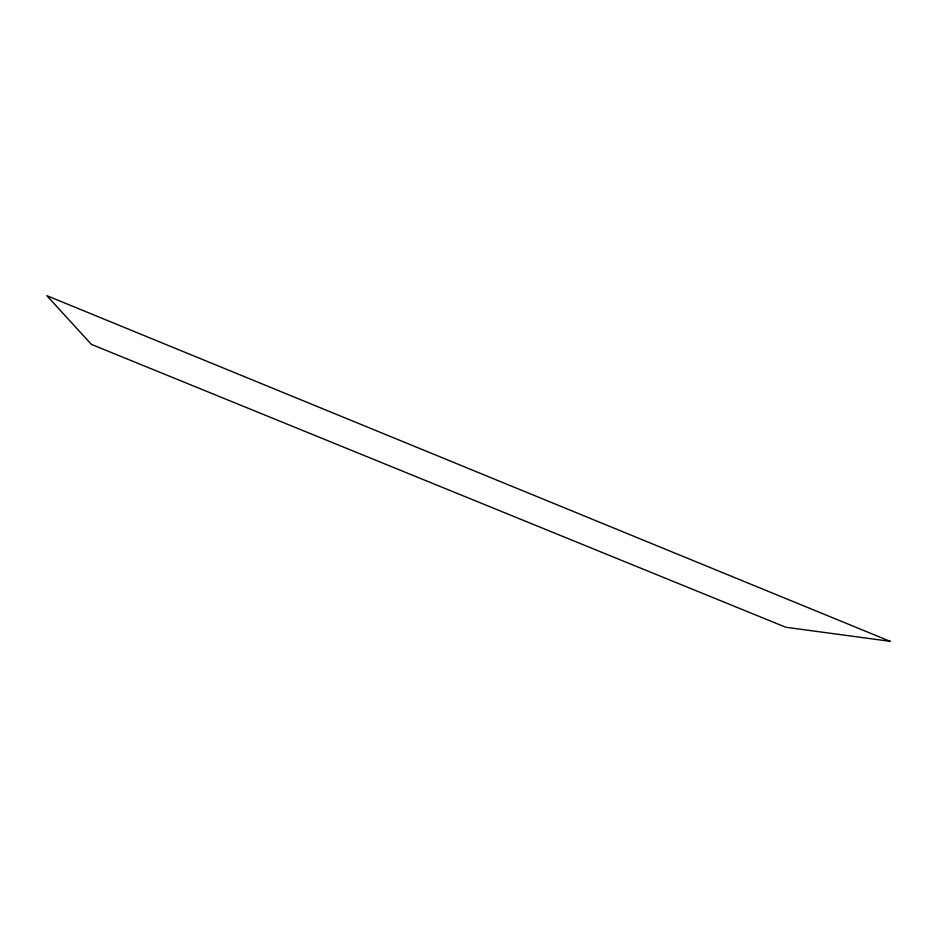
<?xml version="1.0" encoding="UTF-8"?>
<svg xmlns="http://www.w3.org/2000/svg" width="937" height="937" viewBox="0 0 937 937"><rect width="100%" height="100%" fill="white"/><g stroke="black" fill="none" stroke-linecap="round" stroke-linejoin="round"><path stroke-width="1.41" d="M890.15 641.318L785.803 627.263L91.439 344.418L46.85 295.682L890.15 641.318"/></g></svg>
